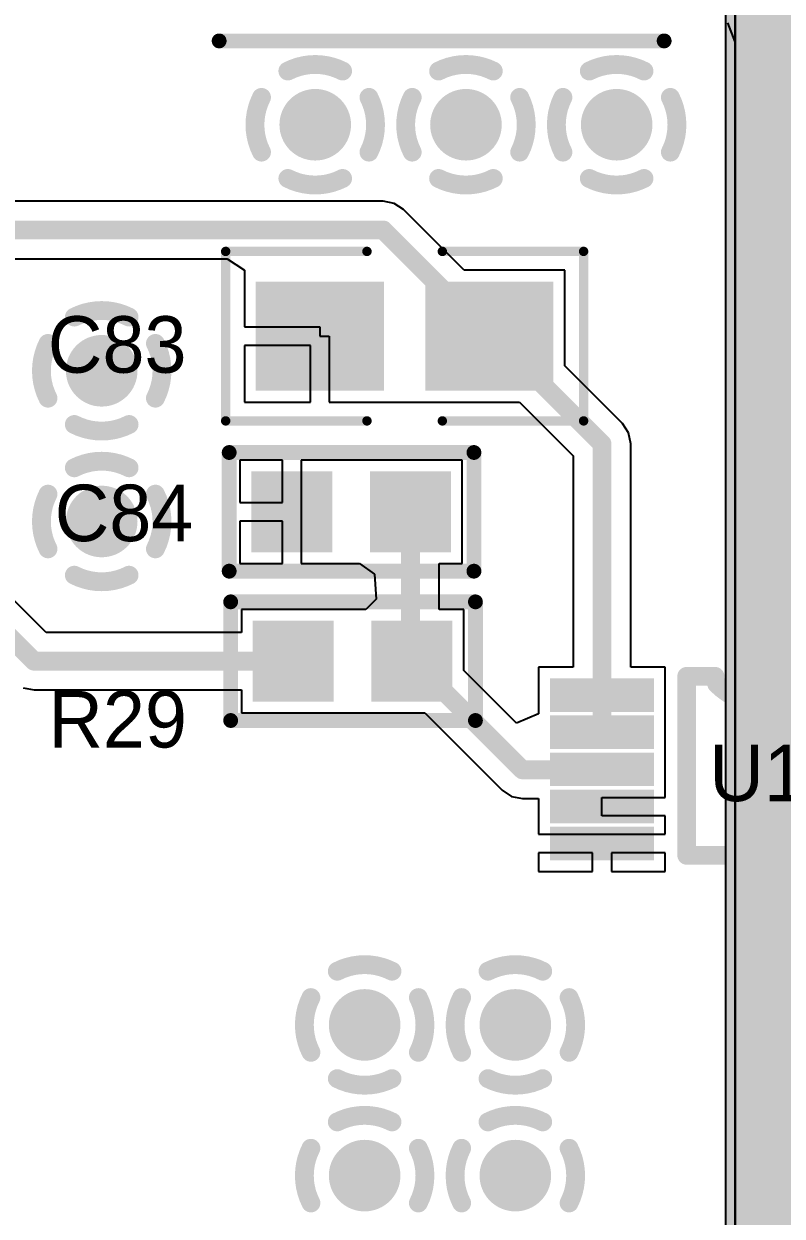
# Model space of a CAD drawing. Header units: millimetres. Extents: x 6.83 to 16.18, y 4.59 to 12.3.
# Drawn here: x 11.955 to 12.358, y 6.809 to 7.442 of the extents above; entities that cross this region are included whole.
import ezdxf

# ---------------------------------------------------------------- set-up
doc = ezdxf.new("R2010")
doc.units = ezdxf.units.MM
doc.header["$MEASUREMENT"] = 0
for name, color, linetype in [('BottomLayer', 5, 'Continuous'), ('BottomSolder', 6, 'Continuous'), ('InternalPlane1', 76, 'Continuous'), ('InternalPlane2', 16, 'Continuous'), ('MultiLayer', 9, 'Continuous'), ('TopLayer', 1, 'Continuous'), ('TopOverlay', 2, 'Continuous'), ('TopPaste', 8, 'Continuous'), ('TopSolder', 216, 'Continuous'), ('ViaHoleLayer', 16, 'Continuous')]:
    doc.layers.add(name, color=color, linetype=linetype)

# ---------------------------------------------------------------- blocks, each defined once
blk = doc.blocks.new('6032_____59')
at = {"layer": 'TopLayer'}
for points in [[(-0.25773, -0.00028), (-0.16718, -0.00028), (-0.25773, 0.09028), (-0.16718, 0.09028)], [(-0.06482, -0.00028), (0.02573, -0.00028), (-0.06482, 0.09028), (0.02573, 0.09028)]]:
    blk.add_solid(points, dxfattribs=at)
at = {"layer": 'TopOverlay', "const_width": 0.00787}
for points in [[(-0.23411, 0.10996), (0.00211, 0.10996)], [(-0.23411, -0.01996), (0.00211, -0.01996)]]:
    blk.add_lwpolyline(points, dxfattribs=at)
at = {"layer": 'TopOverlay'}
for points, const_width in [([(-0.23608, 0.10996, 1), (-0.23214, 0.10996, 1)], 0.00394), ([(0.00014, 0.10996, 1), (0.00408, 0.10996, 1)], 0.00394), ([(-0.28134, 0.048, 1), (-0.29266, 0.048, 1)], 0.01), ([(-0.29516, 0.048, 1), (-0.29016, 0.048, 1)], 0.005), ([(-0.28384, 0.048, 1), (-0.27884, 0.048, 1)], 0.005), ([(-0.23608, -0.01996, 1), (-0.23214, -0.01996, 1)], 0.00394), ([(0.00014, -0.01996, 1), (0.00408, -0.01996, 1)], 0.00394)]:
    blk.add_lwpolyline(points, format="xyb", close=True, dxfattribs=dict(at, const_width=const_width))
at = {"layer": 'TopPaste'}
for points in [[(-0.25773, -0.00028), (-0.16718, -0.00028), (-0.25773, 0.09028), (-0.16718, 0.09028)], [(-0.06482, -0.00028), (0.02573, -0.00028), (-0.06482, 0.09028), (0.02573, 0.09028)]]:
    blk.add_solid(points, dxfattribs=at)
at = {"layer": 'TopSolder'}
for points in [[(-0.26173, -0.00428), (-0.16318, -0.00428), (-0.26173, 0.09428), (-0.16318, 0.09428)], [(-0.06882, -0.00428), (0.02973, -0.00428), (-0.06882, 0.09428), (0.02973, 0.09428)]]:
    blk.add_solid(points, dxfattribs=at)
blk = doc.blocks.new('MSOP10_66')
at = {"layer": 'TopLayer'}
for points in [[(-0.11862, 0.06708), (-0.07138, 0.06708), (-0.11862, 0.07692), (-0.07138, 0.07692)], [(0.05264, 0.06708), (0.09988, 0.06708), (0.05264, 0.07692), (0.09988, 0.07692)], [(-0.11862, 0.04739), (-0.07138, 0.04739), (-0.11862, 0.05724), (-0.07138, 0.05724)], [(0.05264, 0.04739), (0.09988, 0.04739), (0.05264, 0.05724), (0.09988, 0.05724)], [(-0.11862, 0.02771), (-0.07138, 0.02771), (-0.11862, 0.03755), (-0.07138, 0.03755)], [(0.05264, 0.02771), (0.09988, 0.02771), (0.05264, 0.03755), (0.09988, 0.03755)], [(-0.11862, 0.00802), (-0.07138, 0.00802), (-0.11862, 0.01787), (-0.07138, 0.01787)], [(0.05264, 0.00802), (0.09988, 0.00802), (0.05264, 0.01787), (0.09988, 0.01787)], [(-0.11862, -0.01166), (-0.07138, -0.01166), (-0.11862, -0.00182), (-0.07138, -0.00182)], [(0.05264, -0.01166), (0.09988, -0.01166), (0.05264, -0.00182), (0.09988, -0.00182)]]:
    blk.add_solid(points, dxfattribs=at)
at = {"layer": 'TopOverlay', "const_width": 0.01}
for points in [[(-0.05, 0.082), (-0.035, 0.082)], [(-0.05, -0.013), (-0.05, 0.082)], [(0.02, 0.082), (0.035, 0.082)], [(0.035, -0.013), (0.035, 0.082)], [(-0.05, -0.013), (0.035, -0.013)]]:
    blk.add_lwpolyline(points, dxfattribs=at)
at = {"layer": 'TopOverlay', "const_width": 0.005}
for points in [[(-0.0525, 0.082, 1), (-0.0475, 0.082, 1)], [(-0.0525, 0.082, 1), (-0.0475, 0.082, 1)], [(-0.0375, 0.082, 1), (-0.0325, 0.082, 1)], [(-0.03658, 0.07792, 1), (-0.03158, 0.07792, 1)], [(0.01658, 0.07792, 1), (0.02158, 0.07792, 1)], [(0.0175, 0.082, 1), (0.0225, 0.082, 1)], [(0.0325, 0.082, 1), (0.0375, 0.082, 1)], [(0.0325, 0.082, 1), (0.0375, 0.082, 1)], [(-0.0525, -0.013, 1), (-0.0475, -0.013, 1)], [(-0.0525, -0.013, 1), (-0.0475, -0.013, 1)], [(0.0325, -0.013, 1), (0.0375, -0.013, 1)], [(0.0325, -0.013, 1), (0.0375, -0.013, 1)]]:
    blk.add_lwpolyline(points, format="xyb", close=True, dxfattribs=at)
at = {"layer": 'TopOverlay', "const_width": 0.01}
blk.add_lwpolyline([(0.01908, 0.07792, -0.414214), (-0.03408, 0.07792)], format="xyb", dxfattribs=at)
at = {"layer": 'TopPaste'}
for points in [[(-0.11862, 0.06708), (-0.07138, 0.06708), (-0.11862, 0.07692), (-0.07138, 0.07692)], [(0.05264, 0.06708), (0.09988, 0.06708), (0.05264, 0.07692), (0.09988, 0.07692)], [(-0.11862, 0.04739), (-0.07138, 0.04739), (-0.11862, 0.05724), (-0.07138, 0.05724)], [(0.05264, 0.04739), (0.09988, 0.04739), (0.05264, 0.05724), (0.09988, 0.05724)], [(-0.11862, 0.02771), (-0.07138, 0.02771), (-0.11862, 0.03755), (-0.07138, 0.03755)], [(0.05264, 0.02771), (0.09988, 0.02771), (0.05264, 0.03755), (0.09988, 0.03755)], [(-0.11862, 0.00802), (-0.07138, 0.00802), (-0.11862, 0.01787), (-0.07138, 0.01787)], [(0.05264, 0.00802), (0.09988, 0.00802), (0.05264, 0.01787), (0.09988, 0.01787)], [(-0.11862, -0.01166), (-0.07138, -0.01166), (-0.11862, -0.00182), (-0.07138, -0.00182)], [(0.05264, -0.01166), (0.09988, -0.01166), (0.05264, -0.00182), (0.09988, -0.00182)]]:
    blk.add_solid(points, dxfattribs=at)
at = {"layer": 'TopSolder'}
for points in [[(-0.12262, 0.06308), (-0.06738, 0.06308), (-0.12262, 0.08092), (-0.06738, 0.08092)], [(0.04864, 0.06308), (0.10388, 0.06308), (0.04864, 0.08092), (0.10388, 0.08092)], [(-0.12262, 0.04339), (-0.06738, 0.04339), (-0.12262, 0.06124), (-0.06738, 0.06124)], [(0.04864, 0.04339), (0.10388, 0.04339), (0.04864, 0.06124), (0.10388, 0.06124)], [(-0.12262, 0.02371), (-0.06738, 0.02371), (-0.12262, 0.04155), (-0.06738, 0.04155)], [(0.04864, 0.02371), (0.10388, 0.02371), (0.04864, 0.04155), (0.10388, 0.04155)], [(-0.12262, 0.00402), (-0.06738, 0.00402), (-0.12262, 0.02187), (-0.06738, 0.02187)], [(0.04864, 0.00402), (0.10388, 0.00402), (0.04864, 0.02187), (0.10388, 0.02187)], [(-0.12262, -0.01566), (-0.06738, -0.01566), (-0.12262, 0.00218), (-0.06738, 0.00218)], [(0.04864, -0.01566), (0.10388, -0.01566), (0.04864, 0.00218), (0.10388, 0.00218)]]:
    blk.add_solid(points, dxfattribs=at)
blk = doc.blocks.new('0603_79')
at = {"layer": 'TopLayer'}
for points in [[(0.02175, -0.04726), (0.02175, -0.01226), (-0.01325, -0.04726), (-0.01325, -0.01226)], [(0.02175, -0.11026), (0.02175, -0.07526), (-0.01325, -0.11026), (-0.01325, -0.07526)]]:
    blk.add_solid(points, dxfattribs=at)
at = {"layer": 'TopOverlay', "const_width": 0.00787}
for points in [[(-0.02724, -0.12598), (-0.02724, 0.00394)], [(0.03575, 0.00394), (-0.02724, 0.00394)], [(0.03575, -0.12598), (0.03575, 0.00394)], [(0.03575, -0.12598), (-0.02724, -0.12598)]]:
    blk.add_lwpolyline(points, dxfattribs=at)
at = {"layer": 'TopOverlay', "const_width": 0.00394}
for points in [[(-0.02921, 0.00394, 1), (-0.02528, 0.00394, 1)], [(-0.02921, 0.00394, 1), (-0.02528, 0.00394, 1)], [(0.03378, 0.00394, 1), (0.03772, 0.00394, 1)], [(0.03378, 0.00394, 1), (0.03772, 0.00394, 1)], [(-0.02921, -0.12598, 1), (-0.02528, -0.12598, 1)], [(-0.02921, -0.12598, 1), (-0.02528, -0.12598, 1)], [(0.03378, -0.12598, 1), (0.03772, -0.12598, 1)], [(0.03378, -0.12598, 1), (0.03772, -0.12598, 1)]]:
    blk.add_lwpolyline(points, format="xyb", close=True, dxfattribs=at)
at = {"layer": 'TopPaste'}
for points in [[(0.02175, -0.04726), (0.02175, -0.01226), (-0.01325, -0.04726), (-0.01325, -0.01226)], [(0.02175, -0.11026), (0.02175, -0.07526), (-0.01325, -0.11026), (-0.01325, -0.07526)]]:
    blk.add_solid(points, dxfattribs=at)
at = {"layer": 'TopSolder'}
for points in [[(0.02575, -0.05126), (0.02575, -0.00826), (-0.01725, -0.05126), (-0.01725, -0.00826)], [(0.02575, -0.11426), (0.02575, -0.07126), (-0.01725, -0.11426), (-0.01725, -0.07126)]]:
    blk.add_solid(points, dxfattribs=at)
blk = doc.blocks.new('0603_111')
at = {"layer": 'TopLayer'}
for points in [[(0.02175, -0.04726), (0.02175, -0.01226), (-0.01325, -0.04726), (-0.01325, -0.01226)], [(0.02175, -0.11026), (0.02175, -0.07526), (-0.01325, -0.11026), (-0.01325, -0.07526)]]:
    blk.add_solid(points, dxfattribs=at)
at = {"layer": 'TopOverlay', "const_width": 0.00787}
for points in [[(-0.02724, -0.12598), (-0.02724, 0.00394)], [(0.03575, 0.00394), (-0.02724, 0.00394)], [(0.03575, -0.12598), (0.03575, 0.00394)], [(0.03575, -0.12598), (-0.02724, -0.12598)]]:
    blk.add_lwpolyline(points, dxfattribs=at)
at = {"layer": 'TopOverlay', "const_width": 0.00394}
for points in [[(-0.02921, 0.00394, 1), (-0.02528, 0.00394, 1)], [(-0.02921, 0.00394, 1), (-0.02528, 0.00394, 1)], [(0.03378, 0.00394, 1), (0.03772, 0.00394, 1)], [(0.03378, 0.00394, 1), (0.03772, 0.00394, 1)], [(-0.02921, -0.12598, 1), (-0.02528, -0.12598, 1)], [(-0.02921, -0.12598, 1), (-0.02528, -0.12598, 1)], [(0.03378, -0.12598, 1), (0.03772, -0.12598, 1)], [(0.03378, -0.12598, 1), (0.03772, -0.12598, 1)]]:
    blk.add_lwpolyline(points, format="xyb", close=True, dxfattribs=at)
at = {"layer": 'TopPaste'}
for points in [[(0.02175, -0.04726), (0.02175, -0.01226), (-0.01325, -0.04726), (-0.01325, -0.01226)], [(0.02175, -0.11026), (0.02175, -0.07526), (-0.01325, -0.11026), (-0.01325, -0.07526)]]:
    blk.add_solid(points, dxfattribs=at)
at = {"layer": 'TopSolder'}
for points in [[(0.02575, -0.05126), (0.02575, -0.00826), (-0.01725, -0.05126), (-0.01725, -0.00826)], [(0.02575, -0.11426), (0.02575, -0.07126), (-0.01725, -0.11426), (-0.01725, -0.07126)]]:
    blk.add_solid(points, dxfattribs=at)
blk = doc.blocks.new('0805_220')
at = {"layer": 'TopLayer'}
for points in [[(0.03, 0.025), (-0.03, 0.025), (0.03, -0.025), (-0.03, -0.025)], [(0.12, 0.025), (0.06, 0.025), (0.12, -0.025), (0.06, -0.025)]]:
    blk.add_solid(points, dxfattribs=at)
at = {"layer": 'TopOverlay', "const_width": 0.005}
for points in [[(-0.05, -0.045), (-0.05, 0.045)], [(-0.05, 0.045), (0.025, 0.045)], [(0.065, 0.045), (0.14, 0.045)], [(0.14, -0.045), (0.14, 0.045)], [(-0.05, -0.045), (0.025, -0.045)], [(0.065, -0.045), (0.14, -0.045)]]:
    blk.add_lwpolyline(points, dxfattribs=at)
at = {"layer": 'TopOverlay', "const_width": 0.0025}
for points in [[(-0.05125, 0.045, 1), (-0.04875, 0.045, 1)], [(-0.05125, 0.045, 1), (-0.04875, 0.045, 1)], [(0.02375, 0.045, 1), (0.02625, 0.045, 1)], [(0.06375, 0.045, 1), (0.06625, 0.045, 1)], [(0.13875, 0.045, 1), (0.14125, 0.045, 1)], [(0.13875, 0.045, 1), (0.14125, 0.045, 1)], [(-0.05125, -0.045, 1), (-0.04875, -0.045, 1)], [(-0.05125, -0.045, 1), (-0.04875, -0.045, 1)], [(0.02375, -0.045, 1), (0.02625, -0.045, 1)], [(0.06375, -0.045, 1), (0.06625, -0.045, 1)], [(0.13875, -0.045, 1), (0.14125, -0.045, 1)], [(0.13875, -0.045, 1), (0.14125, -0.045, 1)]]:
    blk.add_lwpolyline(points, format="xyb", close=True, dxfattribs=at)
at = {"layer": 'TopPaste'}
for points in [[(0.03, 0.025), (-0.03, 0.025), (0.03, -0.025), (-0.03, -0.025)], [(0.12, 0.025), (0.06, 0.025), (0.12, -0.025), (0.06, -0.025)]]:
    blk.add_solid(points, dxfattribs=at)
at = {"layer": 'TopSolder'}
for points in [[(0.034, 0.029), (-0.034, 0.029), (0.034, -0.029), (-0.034, -0.029)], [(0.124, 0.029), (0.056, 0.029), (0.124, -0.029), (0.056, -0.029)]]:
    blk.add_solid(points, dxfattribs=at)

msp = doc.modelspace()

# ---------------------------------------------------------------- linework, layer by layer
at = {"layer": 'BottomLayer'}
msp.add_line((12.3327, 9.18797), (12.3327, 4.85627), dxfattribs=at)
at = {"layer": 'BottomLayer', "const_width": 0.015}
for points in [[(12.10232, 7.38863, 1), (12.11732, 7.38863, 1)], [(12.18232, 7.38863, 1), (12.19732, 7.38863, 1)], [(12.26232, 7.38863, 1), (12.27732, 7.38863, 1)], [(11.98897, 7.25801, 1), (12.00397, 7.25801, 1)], [(11.98897, 7.17801, 1), (12.00397, 7.17801, 1)], [(12.12854, 6.91076, 1), (12.14354, 6.91076, 1)], [(12.20854, 6.91076, 1), (12.22354, 6.91076, 1)], [(12.12854, 6.83076, 1), (12.14354, 6.83076, 1)], [(12.20854, 6.83076, 1), (12.22354, 6.83076, 1)]]:
    msp.add_lwpolyline(points, format="xyb", close=True, dxfattribs=at)
at = {"layer": 'BottomSolder', "const_width": 0.019}
for points in [[(12.10032, 7.38863, 1), (12.11932, 7.38863, 1)], [(12.18032, 7.38863, 1), (12.19932, 7.38863, 1)], [(12.26032, 7.38863, 1), (12.27932, 7.38863, 1)], [(11.98697, 7.25801, 1), (12.00597, 7.25801, 1)], [(11.98697, 7.17801, 1), (12.00597, 7.17801, 1)], [(12.12654, 6.91076, 1), (12.14554, 6.91076, 1)], [(12.20654, 6.91076, 1), (12.22554, 6.91076, 1)], [(12.12654, 6.83076, 1), (12.14554, 6.83076, 1)], [(12.20654, 6.83076, 1), (12.22554, 6.83076, 1)]]:
    msp.add_lwpolyline(points, format="xyb", close=True, dxfattribs=at)
at = {"layer": 'InternalPlane1'}
msp.add_line((12.33255, 9.18409), (12.33255, 4.86108), dxfattribs=at)
at = {"layer": 'InternalPlane1', "const_width": 0.03}
msp.add_lwpolyline([(12.34763, 4.83933), (12.34763, 9.18409)], dxfattribs=at)
at = {"layer": 'InternalPlane1', "const_width": 0.01}
for points in [[(12.09529, 7.41714, -0.240079), (12.12434, 7.41714)], [(12.17529, 7.41714, -0.240079), (12.20434, 7.41714)], [(12.25529, 7.41714, -0.240079), (12.28434, 7.41714)], [(12.0813, 7.3741, -0.240079), (12.0813, 7.40316)], [(12.13833, 7.40316, -0.240079), (12.13833, 7.3741)], [(12.1613, 7.3741, -0.240079), (12.1613, 7.40316)], [(12.21833, 7.40316, -0.240079), (12.21833, 7.3741)], [(12.2413, 7.3741, -0.240079), (12.2413, 7.40316)], [(12.29833, 7.40316, -0.240079), (12.29833, 7.3741)], [(12.12434, 7.36012, -0.240079), (12.09529, 7.36012)], [(12.20434, 7.36012, -0.240079), (12.17529, 7.36012)], [(12.28434, 7.36012, -0.240079), (12.25529, 7.36012)], [(11.98194, 7.28652, -0.240079), (12.011, 7.28652)], [(11.96796, 7.24348, -0.240079), (11.96796, 7.27254)], [(12.02498, 7.27254, -0.240079), (12.02498, 7.24348)], [(12.011, 7.2295, -0.240079), (11.98194, 7.2295)], [(11.98194, 7.20652, -0.240079), (12.011, 7.20652)], [(11.96796, 7.16348, -0.240079), (11.96796, 7.19254)], [(12.02498, 7.19254, -0.240079), (12.02498, 7.16348)], [(12.011, 7.1495, -0.240079), (11.98194, 7.1495)], [(12.12152, 6.93927, -0.240079), (12.15057, 6.93927)], [(12.20152, 6.93927, -0.240079), (12.23057, 6.93927)], [(12.10753, 6.89623, -0.240079), (12.10753, 6.92528)], [(12.16456, 6.92528, -0.240079), (12.16456, 6.89623)], [(12.18753, 6.89623, -0.240079), (12.18753, 6.92528)], [(12.24456, 6.92528, -0.240079), (12.24456, 6.89623)], [(12.15057, 6.88224, -0.240079), (12.12152, 6.88224)], [(12.23057, 6.88224, -0.240079), (12.20152, 6.88224)], [(12.12152, 6.85927, -0.240079), (12.15057, 6.85927)], [(12.20152, 6.85927, -0.240079), (12.23057, 6.85927)], [(12.10753, 6.81623, -0.240079), (12.10753, 6.84528)], [(12.16456, 6.84528, -0.240079), (12.16456, 6.81623)], [(12.18753, 6.81623, -0.240079), (12.18753, 6.84528)], [(12.24456, 6.84528, -0.240079), (12.24456, 6.81623)]]:
    msp.add_lwpolyline(points, format="xyb", dxfattribs=at)
at = {"layer": 'InternalPlane1', "const_width": 0.005}
for points in [[(12.09279, 7.41714, 1), (12.09779, 7.41714, 1)], [(12.12184, 7.41714, 1), (12.12684, 7.41714, 1)], [(12.17279, 7.41714, 1), (12.17779, 7.41714, 1)], [(12.20184, 7.41714, 1), (12.20684, 7.41714, 1)], [(12.25279, 7.41714, 1), (12.25779, 7.41714, 1)], [(12.28184, 7.41714, 1), (12.28684, 7.41714, 1)], [(12.0788, 7.40316, 1), (12.0838, 7.40316, 1)], [(12.13583, 7.40316, 1), (12.14083, 7.40316, 1)], [(12.1588, 7.40316, 1), (12.1638, 7.40316, 1)], [(12.21583, 7.40316, 1), (12.22083, 7.40316, 1)], [(12.2388, 7.40316, 1), (12.2438, 7.40316, 1)], [(12.29583, 7.40316, 1), (12.30083, 7.40316, 1)], [(12.0788, 7.3741, 1), (12.0838, 7.3741, 1)], [(12.13583, 7.3741, 1), (12.14083, 7.3741, 1)], [(12.1588, 7.3741, 1), (12.1638, 7.3741, 1)], [(12.21583, 7.3741, 1), (12.22083, 7.3741, 1)], [(12.2388, 7.3741, 1), (12.2438, 7.3741, 1)], [(12.29583, 7.3741, 1), (12.30083, 7.3741, 1)], [(12.09279, 7.36012, 1), (12.09779, 7.36012, 1)], [(12.12184, 7.36012, 1), (12.12684, 7.36012, 1)], [(12.17279, 7.36012, 1), (12.17779, 7.36012, 1)], [(12.20184, 7.36012, 1), (12.20684, 7.36012, 1)], [(12.25279, 7.36012, 1), (12.25779, 7.36012, 1)], [(12.28184, 7.36012, 1), (12.28684, 7.36012, 1)], [(11.97944, 7.28652, 1), (11.98444, 7.28652, 1)], [(12.0085, 7.28652, 1), (12.0135, 7.28652, 1)], [(11.96546, 7.27254, 1), (11.97046, 7.27254, 1)], [(12.02248, 7.27254, 1), (12.02748, 7.27254, 1)], [(11.96546, 7.24348, 1), (11.97046, 7.24348, 1)], [(12.02248, 7.24348, 1), (12.02748, 7.24348, 1)], [(11.97944, 7.2295, 1), (11.98444, 7.2295, 1)], [(12.0085, 7.2295, 1), (12.0135, 7.2295, 1)], [(11.97944, 7.20652, 1), (11.98444, 7.20652, 1)], [(12.0085, 7.20652, 1), (12.0135, 7.20652, 1)], [(11.96546, 7.19254, 1), (11.97046, 7.19254, 1)], [(12.02248, 7.19254, 1), (12.02748, 7.19254, 1)], [(11.96546, 7.16348, 1), (11.97046, 7.16348, 1)], [(12.02248, 7.16348, 1), (12.02748, 7.16348, 1)], [(11.97944, 7.1495, 1), (11.98444, 7.1495, 1)], [(12.0085, 7.1495, 1), (12.0135, 7.1495, 1)], [(12.11902, 6.93927, 1), (12.12402, 6.93927, 1)], [(12.14807, 6.93927, 1), (12.15307, 6.93927, 1)], [(12.19902, 6.93927, 1), (12.20402, 6.93927, 1)], [(12.22807, 6.93927, 1), (12.23307, 6.93927, 1)], [(12.10503, 6.92528, 1), (12.11003, 6.92528, 1)], [(12.16206, 6.92528, 1), (12.16706, 6.92528, 1)], [(12.18503, 6.92528, 1), (12.19003, 6.92528, 1)], [(12.24206, 6.92528, 1), (12.24706, 6.92528, 1)], [(12.10503, 6.89623, 1), (12.11003, 6.89623, 1)], [(12.16206, 6.89623, 1), (12.16706, 6.89623, 1)], [(12.18503, 6.89623, 1), (12.19003, 6.89623, 1)], [(12.24206, 6.89623, 1), (12.24706, 6.89623, 1)], [(12.11902, 6.88224, 1), (12.12402, 6.88224, 1)], [(12.14807, 6.88224, 1), (12.15307, 6.88224, 1)], [(12.19902, 6.88224, 1), (12.20402, 6.88224, 1)], [(12.22807, 6.88224, 1), (12.23307, 6.88224, 1)], [(12.11902, 6.85927, 1), (12.12402, 6.85927, 1)], [(12.14807, 6.85927, 1), (12.15307, 6.85927, 1)], [(12.19902, 6.85927, 1), (12.20402, 6.85927, 1)], [(12.22807, 6.85927, 1), (12.23307, 6.85927, 1)], [(12.10503, 6.84528, 1), (12.11003, 6.84528, 1)], [(12.16206, 6.84528, 1), (12.16706, 6.84528, 1)], [(12.18503, 6.84528, 1), (12.19003, 6.84528, 1)], [(12.24206, 6.84528, 1), (12.24706, 6.84528, 1)], [(12.10503, 6.81623, 1), (12.11003, 6.81623, 1)], [(12.16206, 6.81623, 1), (12.16706, 6.81623, 1)], [(12.18503, 6.81623, 1), (12.19003, 6.81623, 1)], [(12.24206, 6.81623, 1), (12.24706, 6.81623, 1)]]:
    msp.add_lwpolyline(points, format="xyb", close=True, dxfattribs=at)
at = {"layer": 'InternalPlane2'}
msp.add_line((12.32755, 9.17909), (12.32755, 4.86108), dxfattribs=at)
at = {"layer": 'InternalPlane2', "const_width": 0.03}
msp.add_lwpolyline([(12.34263, 4.84786), (12.34263, 9.17909)], dxfattribs=at)
at = {"layer": 'InternalPlane2', "const_width": 0.01}
for points in [[(12.09529, 7.41714, -0.240079), (12.12434, 7.41714)], [(12.17529, 7.41714, -0.240079), (12.20434, 7.41714)], [(12.25529, 7.41714, -0.240079), (12.28434, 7.41714)], [(12.0813, 7.3741, -0.240079), (12.0813, 7.40316)], [(12.13833, 7.40316, -0.240079), (12.13833, 7.3741)], [(12.1613, 7.3741, -0.240079), (12.1613, 7.40316)], [(12.21833, 7.40316, -0.240079), (12.21833, 7.3741)], [(12.2413, 7.3741, -0.240079), (12.2413, 7.40316)], [(12.29833, 7.40316, -0.240079), (12.29833, 7.3741)], [(12.12434, 7.36012, -0.240079), (12.09529, 7.36012)], [(12.20434, 7.36012, -0.240079), (12.17529, 7.36012)], [(12.28434, 7.36012, -0.240079), (12.25529, 7.36012)], [(11.98194, 7.28652, -0.240079), (12.011, 7.28652)], [(11.96796, 7.24348, -0.240079), (11.96796, 7.27254)], [(12.02498, 7.27254, -0.240079), (12.02498, 7.24348)], [(12.011, 7.2295, -0.240079), (11.98194, 7.2295)], [(11.98194, 7.20652, -0.240079), (12.011, 7.20652)], [(11.96796, 7.16348, -0.240079), (11.96796, 7.19254)], [(12.02498, 7.19254, -0.240079), (12.02498, 7.16348)], [(12.011, 7.1495, -0.240079), (11.98194, 7.1495)], [(12.12152, 6.93927, -0.240079), (12.15057, 6.93927)], [(12.20152, 6.93927, -0.240079), (12.23057, 6.93927)], [(12.10753, 6.89623, -0.240079), (12.10753, 6.92528)], [(12.16456, 6.92528, -0.240079), (12.16456, 6.89623)], [(12.18753, 6.89623, -0.240079), (12.18753, 6.92528)], [(12.24456, 6.92528, -0.240079), (12.24456, 6.89623)], [(12.15057, 6.88224, -0.240079), (12.12152, 6.88224)], [(12.23057, 6.88224, -0.240079), (12.20152, 6.88224)], [(12.12152, 6.85927, -0.240079), (12.15057, 6.85927)], [(12.20152, 6.85927, -0.240079), (12.23057, 6.85927)], [(12.10753, 6.81623, -0.240079), (12.10753, 6.84528)], [(12.16456, 6.84528, -0.240079), (12.16456, 6.81623)], [(12.18753, 6.81623, -0.240079), (12.18753, 6.84528)], [(12.24456, 6.84528, -0.240079), (12.24456, 6.81623)]]:
    msp.add_lwpolyline(points, format="xyb", dxfattribs=at)
at = {"layer": 'InternalPlane2', "const_width": 0.005}
for points in [[(12.09279, 7.41714, 1), (12.09779, 7.41714, 1)], [(12.12184, 7.41714, 1), (12.12684, 7.41714, 1)], [(12.17279, 7.41714, 1), (12.17779, 7.41714, 1)], [(12.20184, 7.41714, 1), (12.20684, 7.41714, 1)], [(12.25279, 7.41714, 1), (12.25779, 7.41714, 1)], [(12.28184, 7.41714, 1), (12.28684, 7.41714, 1)], [(12.0788, 7.40316, 1), (12.0838, 7.40316, 1)], [(12.13583, 7.40316, 1), (12.14083, 7.40316, 1)], [(12.1588, 7.40316, 1), (12.1638, 7.40316, 1)], [(12.21583, 7.40316, 1), (12.22083, 7.40316, 1)], [(12.2388, 7.40316, 1), (12.2438, 7.40316, 1)], [(12.29583, 7.40316, 1), (12.30083, 7.40316, 1)], [(12.0788, 7.3741, 1), (12.0838, 7.3741, 1)], [(12.13583, 7.3741, 1), (12.14083, 7.3741, 1)], [(12.1588, 7.3741, 1), (12.1638, 7.3741, 1)], [(12.21583, 7.3741, 1), (12.22083, 7.3741, 1)], [(12.2388, 7.3741, 1), (12.2438, 7.3741, 1)], [(12.29583, 7.3741, 1), (12.30083, 7.3741, 1)], [(12.09279, 7.36012, 1), (12.09779, 7.36012, 1)], [(12.12184, 7.36012, 1), (12.12684, 7.36012, 1)], [(12.17279, 7.36012, 1), (12.17779, 7.36012, 1)], [(12.20184, 7.36012, 1), (12.20684, 7.36012, 1)], [(12.25279, 7.36012, 1), (12.25779, 7.36012, 1)], [(12.28184, 7.36012, 1), (12.28684, 7.36012, 1)], [(11.97944, 7.28652, 1), (11.98444, 7.28652, 1)], [(12.0085, 7.28652, 1), (12.0135, 7.28652, 1)], [(11.96546, 7.27254, 1), (11.97046, 7.27254, 1)], [(12.02248, 7.27254, 1), (12.02748, 7.27254, 1)], [(11.96546, 7.24348, 1), (11.97046, 7.24348, 1)], [(12.02248, 7.24348, 1), (12.02748, 7.24348, 1)], [(11.97944, 7.2295, 1), (11.98444, 7.2295, 1)], [(12.0085, 7.2295, 1), (12.0135, 7.2295, 1)], [(11.97944, 7.20652, 1), (11.98444, 7.20652, 1)], [(12.0085, 7.20652, 1), (12.0135, 7.20652, 1)], [(11.96546, 7.19254, 1), (11.97046, 7.19254, 1)], [(12.02248, 7.19254, 1), (12.02748, 7.19254, 1)], [(11.96546, 7.16348, 1), (11.97046, 7.16348, 1)], [(12.02248, 7.16348, 1), (12.02748, 7.16348, 1)], [(11.97944, 7.1495, 1), (11.98444, 7.1495, 1)], [(12.0085, 7.1495, 1), (12.0135, 7.1495, 1)], [(12.11902, 6.93927, 1), (12.12402, 6.93927, 1)], [(12.14807, 6.93927, 1), (12.15307, 6.93927, 1)], [(12.19902, 6.93927, 1), (12.20402, 6.93927, 1)], [(12.22807, 6.93927, 1), (12.23307, 6.93927, 1)], [(12.10503, 6.92528, 1), (12.11003, 6.92528, 1)], [(12.16206, 6.92528, 1), (12.16706, 6.92528, 1)], [(12.18503, 6.92528, 1), (12.19003, 6.92528, 1)], [(12.24206, 6.92528, 1), (12.24706, 6.92528, 1)], [(12.10503, 6.89623, 1), (12.11003, 6.89623, 1)], [(12.16206, 6.89623, 1), (12.16706, 6.89623, 1)], [(12.18503, 6.89623, 1), (12.19003, 6.89623, 1)], [(12.24206, 6.89623, 1), (12.24706, 6.89623, 1)], [(12.11902, 6.88224, 1), (12.12402, 6.88224, 1)], [(12.14807, 6.88224, 1), (12.15307, 6.88224, 1)], [(12.19902, 6.88224, 1), (12.20402, 6.88224, 1)], [(12.22807, 6.88224, 1), (12.23307, 6.88224, 1)], [(12.11902, 6.85927, 1), (12.12402, 6.85927, 1)], [(12.14807, 6.85927, 1), (12.15307, 6.85927, 1)], [(12.19902, 6.85927, 1), (12.20402, 6.85927, 1)], [(12.22807, 6.85927, 1), (12.23307, 6.85927, 1)], [(12.10503, 6.84528, 1), (12.11003, 6.84528, 1)], [(12.16206, 6.84528, 1), (12.16706, 6.84528, 1)], [(12.18503, 6.84528, 1), (12.19003, 6.84528, 1)], [(12.24206, 6.84528, 1), (12.24706, 6.84528, 1)], [(12.10503, 6.81623, 1), (12.11003, 6.81623, 1)], [(12.16206, 6.81623, 1), (12.16706, 6.81623, 1)], [(12.18503, 6.81623, 1), (12.19003, 6.81623, 1)], [(12.24206, 6.81623, 1), (12.24706, 6.81623, 1)]]:
    msp.add_lwpolyline(points, format="xyb", close=True, dxfattribs=at)
at = {"layer": 'MultiLayer', "const_width": 0.015}
for points in [[(12.10232, 7.38863, 1), (12.11732, 7.38863, 1)], [(12.18232, 7.38863, 1), (12.19732, 7.38863, 1)], [(12.26232, 7.38863, 1), (12.27732, 7.38863, 1)], [(11.98897, 7.25801, 1), (12.00397, 7.25801, 1)], [(11.98897, 7.17801, 1), (12.00397, 7.17801, 1)], [(12.12854, 6.91076, 1), (12.14354, 6.91076, 1)], [(12.20854, 6.91076, 1), (12.22354, 6.91076, 1)], [(12.12854, 6.83076, 1), (12.14354, 6.83076, 1)], [(12.20854, 6.83076, 1), (12.22354, 6.83076, 1)]]:
    msp.add_lwpolyline(points, format="xyb", close=True, dxfattribs=at)
at = {"layer": 'TopLayer'}
for p, q in [((12.32865, 7.44281), (12.33252, 7.4326)), ((12.33252, 7.4326), (12.33252, 6.66188)), ((12.14592, 7.34807), (11.90603, 7.34807)), ((12.15177, 7.3469), (12.14592, 7.34807)), ((12.15673, 7.34359), (12.15177, 7.3469)), ((12.18891, 7.3114), (12.15673, 7.34359)), ((11.90431, 7.31748), (12.06299, 7.31748)), ((12.06299, 7.31748), (12.07228, 7.3114)), ((12.07228, 7.3114), (12.07228, 7.2814)), ((12.24228, 7.3114), (12.18891, 7.3114)), ((12.24228, 7.26065), (12.24228, 7.3114)), ((12.07228, 7.2814), (12.11228, 7.2814)), ((12.11228, 7.2814), (12.11228, 7.2764)), ((12.11228, 7.2764), (12.11728, 7.2764)), ((12.11728, 7.2764), (12.11728, 7.2414)), ((12.10728, 7.2714), (12.07228, 7.2714)), ((12.07228, 7.2714), (12.07228, 7.2414)), ((12.10728, 7.2414), (12.10728, 7.2714)), ((12.27283, 7.2301), (12.24228, 7.26065)), ((12.07228, 7.2414), (12.10728, 7.2414)), ((12.11728, 7.2414), (12.15228, 7.2414)), ((12.15228, 7.2414), (12.15228, 7.2414)), ((12.15228, 7.2414), (12.16228, 7.2414)), ((12.16228, 7.2414), (12.16228, 7.2414)), ((12.16228, 7.2414), (12.16409, 7.2414)), ((12.16409, 7.2414), (12.21827, 7.2414)), ((12.21827, 7.2414), (12.24673, 7.21295)), ((12.27615, 7.22514), (12.27283, 7.2301)), ((12.27731, 7.21929), (12.27615, 7.22514)), ((12.27731, 7.10074), (12.27731, 7.21929)), ((12.09236, 7.21064), (12.06986, 7.21064)), ((12.06986, 7.21064), (12.06986, 7.18814)), ((12.09236, 7.18814), (12.09236, 7.21064)), ((12.12104, 7.21064), (12.10236, 7.21064)), ((12.10236, 7.21064), (12.10236, 7.18314)), ((12.12486, 7.21064), (12.12104, 7.21064)), ((12.13667, 7.21064), (12.12486, 7.21064)), ((12.18785, 7.21064), (12.13667, 7.21064)), ((12.18785, 7.15564), (12.18785, 7.21064)), ((12.24673, 7.21295), (12.24673, 7.10074)), ((12.06986, 7.18814), (12.09236, 7.18814)), ((12.09236, 7.17814), (12.06986, 7.17814)), ((12.06986, 7.17814), (12.06986, 7.15564)), ((12.09236, 7.15564), (12.09236, 7.17814)), ((12.10236, 7.18314), (12.10236, 7.15564)), ((12.06986, 7.15564), (12.09236, 7.15564)), ((12.10236, 7.15564), (12.12104, 7.15564)), ((12.12104, 7.15564), (12.13325, 7.15564)), ((12.13325, 7.15564), (12.14134, 7.14998)), ((12.17565, 7.13135), (12.17565, 7.15564)), ((12.17565, 7.15564), (12.18785, 7.15564)), ((11.9669, 7.11915), (11.93853, 7.14752)), ((12.14134, 7.14998), (12.14219, 7.13683)), ((12.14219, 7.13683), (12.13671, 7.13135)), ((12.12184, 7.13135), (12.07066, 7.13135)), ((12.07066, 7.13135), (12.07066, 7.11915)), ((12.12566, 7.13135), (12.12184, 7.13135)), ((12.13671, 7.13135), (12.12566, 7.13135)), ((12.18865, 7.13135), (12.17565, 7.13135)), ((12.18865, 7.09897), (12.18865, 7.13135)), ((12.07066, 7.11915), (11.9669, 7.11915)), ((12.21659, 7.07103), (12.18865, 7.09897)), ((12.24673, 7.10074), (12.2284, 7.10074)), ((12.2284, 7.10074), (12.2284, 7.07593)), ((12.29564, 7.10074), (12.27731, 7.10074)), ((12.29564, 7.05121), (12.29564, 7.10074)), ((11.95471, 7.08972), (11.96057, 7.08856)), ((11.96057, 7.08856), (12.07066, 7.08856)), ((12.07066, 7.08856), (12.07066, 7.07635)), ((12.07066, 7.07635), (12.12184, 7.07635)), ((12.12184, 7.07635), (12.13365, 7.07635)), ((12.13365, 7.07635), (12.13747, 7.07635)), ((12.13747, 7.07635), (12.16801, 7.07635)), ((12.16801, 7.07635), (12.20901, 7.03535)), ((12.2284, 7.07593), (12.21659, 7.07103)), ((12.29564, 7.03152), (12.29564, 7.05121)), ((12.20901, 7.03535), (12.21397, 7.03204)), ((12.21397, 7.03204), (12.21983, 7.03087)), ((12.21983, 7.03087), (12.2284, 7.03087)), ((12.2284, 7.03087), (12.2284, 7.01207)), ((12.26202, 7.02176), (12.26202, 7.03152)), ((12.26202, 7.03152), (12.29564, 7.03152)), ((12.29564, 7.02176), (12.26202, 7.02176)), ((12.29564, 7.01207), (12.29564, 7.02176)), ((12.2284, 7.01207), (12.29564, 7.01207)), ((12.25702, 7.00207), (12.2284, 7.00207)), ((12.2284, 7.00207), (12.2284, 6.99215)), ((12.25702, 6.99215), (12.25702, 7.00207)), ((12.29564, 7.00207), (12.26702, 7.00207)), ((12.26702, 7.00207), (12.26702, 6.99215)), ((12.29564, 6.99215), (12.29564, 7.00207)), ((12.2284, 6.99215), (12.25702, 6.99215)), ((12.26702, 6.99215), (12.29564, 6.99215))]:
    msp.add_line(p, q, dxfattribs=at)
for points, const_width in [([(12.10232, 7.38863, 1), (12.11732, 7.38863, 1)], 0.015), ([(12.18232, 7.38863, 1), (12.19732, 7.38863, 1)], 0.015), ([(12.26232, 7.38863, 1), (12.27732, 7.38863, 1)], 0.015), ([(12.14342, 7.33277, 1), (12.14842, 7.33277, 1)], 0.005), ([(12.14342, 7.33277, 1), (12.14842, 7.33277, 1)], 0.005), ([(12.19978, 7.2764, 1), (12.20478, 7.2764, 1)], 0.005), ([(11.98897, 7.25801, 1), (12.00397, 7.25801, 1)], 0.015), ([(12.21244, 7.26637, 1), (12.21744, 7.26637, 1)], 0.005), ([(12.25952, 7.21929, 1), (12.26452, 7.21929, 1)], 0.005), ([(12.25952, 7.21929, 1), (12.26452, 7.21929, 1)], 0.005), ([(11.98897, 7.17801, 1), (12.00397, 7.17801, 1)], 0.015), ([(12.15785, 7.18314, 1), (12.16285, 7.18314, 1)], 0.005), ([(11.95807, 7.10385, 1), (11.96307, 7.10385, 1)], 0.005), ([(11.95807, 7.10385, 1), (11.96307, 7.10385, 1)], 0.005), ([(12.09566, 7.10385, 1), (12.10066, 7.10385, 1)], 0.005), ([(12.15785, 7.10294, 1), (12.16285, 7.10294, 1)], 0.005), ([(12.16864, 7.09485, 1), (12.17364, 7.09485, 1)], 0.005), ([(12.25952, 7.08581, 1), (12.26452, 7.08581, 1)], 0.005), ([(12.25952, 7.08581, 1), (12.26452, 7.08581, 1)], 0.005), ([(12.25952, 7.06613, 1), (12.26452, 7.06613, 1)], 0.005), ([(12.21733, 7.04617, 1), (12.22233, 7.04617, 1)], 0.005), ([(12.21733, 7.04617, 1), (12.22233, 7.04617, 1)], 0.005), ([(12.24776, 7.04617, 1), (12.25276, 7.04617, 1)], 0.005), ([(12.12854, 6.91076, 1), (12.14354, 6.91076, 1)], 0.015), ([(12.20854, 6.91076, 1), (12.22354, 6.91076, 1)], 0.015), ([(12.12854, 6.83076, 1), (12.14354, 6.83076, 1)], 0.015), ([(12.20854, 6.83076, 1), (12.22354, 6.83076, 1)], 0.015)]:
    msp.add_lwpolyline(points, format="xyb", close=True, dxfattribs=dict(at, const_width=const_width))
at = {"layer": 'TopLayer', "const_width": 0.01}
for points in [[(11.8858, 7.33277), (12.14592, 7.33277)], [(12.14592, 7.33277), (12.20228, 7.2764)], [(12.21494, 7.26637), (12.26202, 7.21929)], [(12.26202, 7.08581), (12.26202, 7.21929)], [(12.16035, 7.10294), (12.16035, 7.18314)], [(11.92772, 7.1367), (11.96057, 7.10385)], [(11.96057, 7.10385), (12.09816, 7.10385)], [(12.17114, 7.09485), (12.21983, 7.04617)], [(12.26202, 7.06613), (12.26202, 7.08581)], [(12.21983, 7.04617), (12.25026, 7.04617)]]:
    msp.add_lwpolyline(points, dxfattribs=at)
at = {"layer": 'TopSolder', "const_width": 0.019}
for points in [[(12.10032, 7.38863, 1), (12.11932, 7.38863, 1)], [(12.18032, 7.38863, 1), (12.19932, 7.38863, 1)], [(12.26032, 7.38863, 1), (12.27932, 7.38863, 1)], [(11.98697, 7.25801, 1), (12.00597, 7.25801, 1)], [(11.98697, 7.17801, 1), (12.00597, 7.17801, 1)], [(12.12654, 6.91076, 1), (12.14554, 6.91076, 1)], [(12.20654, 6.91076, 1), (12.22554, 6.91076, 1)], [(12.12654, 6.83076, 1), (12.14554, 6.83076, 1)], [(12.20654, 6.83076, 1), (12.22554, 6.83076, 1)]]:
    msp.add_lwpolyline(points, format="xyb", close=True, dxfattribs=at)
at = {"layer": 'ViaHoleLayer', "const_width": 0.007}
for points in [[(12.10632, 7.38863, 1), (12.11332, 7.38863, 1)], [(12.18632, 7.38863, 1), (12.19332, 7.38863, 1)], [(12.26632, 7.38863, 1), (12.27332, 7.38863, 1)], [(11.99297, 7.25801, 1), (11.99997, 7.25801, 1)], [(11.99297, 7.17801, 1), (11.99997, 7.17801, 1)], [(12.13254, 6.91076, 1), (12.13954, 6.91076, 1)], [(12.21254, 6.91076, 1), (12.21954, 6.91076, 1)], [(12.13254, 6.83076, 1), (12.13954, 6.83076, 1)], [(12.21254, 6.83076, 1), (12.21954, 6.83076, 1)]]:
    msp.add_lwpolyline(points, format="xyb", close=True, dxfattribs=at)

# ---------------------------------------------------------------- block references
for name, p, rotation in [('6032_____59', (12.29292, 7.45309), 360), ('0805_220', (12.11228, 7.2764), 360), ('0603_111', (12.19012, 7.18739), 270), ('0603_79', (12.19091, 7.10811), 270), ('MSOP10_66', (12.35702, 7.01381), 360)]:
    msp.add_blockref(name, p, dxfattribs=dict(rotation=rotation))

# ---------------------------------------------------------------- texts
at = {"layer": 'TopOverlay'}
for s, p in [('C83', (11.9679, 7.25699)), ('C84', (11.97151, 7.16756)), ('R29', (11.96813, 7.05803)), ('U11', (12.31899, 7.02954))]:
    msp.add_text(s, height=0.03, dxfattribs=at).set_placement(p)

doc.saveas('drawing.dxf')
